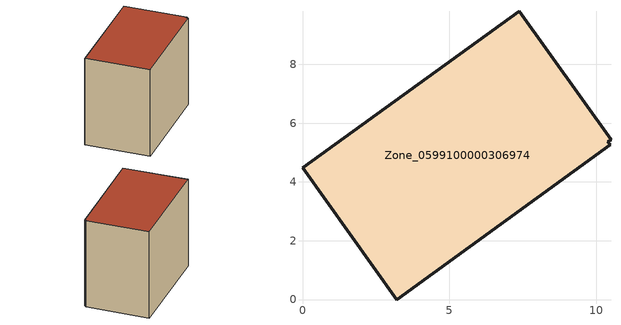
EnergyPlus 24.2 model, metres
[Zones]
Zone_0599100000306974
 floor ground (C_G): 0,4.49 7.38,9.8 10.49,5.44 10.39,5.37 10.47,5.26 3.21,0 z0
 wall outside (C_F): 7.38,9.8 0,4.49 3.21,0 10.47,5.26 10.39,5.37 10.49,5.44 7.38,9.8 z0:7.81
 roof outside (C_R): 3.21,0 10.47,5.26 10.39,5.37 10.49,5.44 7.38,9.8 0,4.49 z7.81
[BUILDING]
Pand.0599100000306974: North Axis=0; Terrain=City; Loads Convergence Tolerance Value=0.04; Temperature Convergence Tolerance Value=0.4; Solar Distribution=FullExterior; Maximum Number of Warmup Days=25; Minimum Number of Warmup Days=1
[Site:Location]
Rotterdam.The.Hague.AP_ZH_NLD Design_Conditions: Latitude=51.96; Longitude=4.45; Time Zone=1; Elevation=-4.5
[SITE:GROUNDTEMPERATURE:BUILDINGSURFACE]
18, 18, 18, 18, 18, 18, 18, 18, 18, 18, 18, 18
[MATERIAL] Thermal Absorptance=0.9; Solar Absorptance=0.7; Visible Absorptance=0.7
Name | Roughness | Thickness | Conductivity | Density | Specific Heat
G.TI.1975-1991 | MediumSmooth | 0.15 | 0.288461 | 540 | 1210
F.TI.1975-1991 | Rough | 0.3 | 0.230769 | 1920 | 840
R.TI.1975-1991 | MediumRough | 0.2 | 0.153846 | 1500 | 1000
[CONSTRUCTION]
C_G: G.TI.1975-1991
C_F: F.TI.1975-1991
C_R: R.TI.1975-1991
[ZONE]
Zone_0599100000306974: Type=1; Multiplier=1; Ceiling Height=Autocalculate; Volume=Autocalculate; Floor Area=autocalculate; Part of Total Floor Area=Yes
[ZONEINFILTRATION:DESIGNFLOWRATE]
Infil_Zone_0599100000306974: Zone or ZoneList or Space or SpaceList=Zone_0599100000306974; Schedule=AlwaysOn; Design Flow Rate Calculation Method=Flow/Area; Flow Rate per Floor Area=0.003; Constant Term Coefficient=1; Temperature Term Coefficient=0; Velocity Term Coefficient=0; Velocity Squared Term Coefficient=0
[HVACTEMPLATE:ZONE:IDEALLOADSAIRSYSTEM]
Zone_0599100000306974: Maximum Heating Supply Air Temperature=50; Minimum Cooling Supply Air Temperature=13; Maximum Heating Supply Air Humidity Ratio=0.0156; Minimum Cooling Supply Air Humidity Ratio=0.0077; Heating Limit=NoLimit; Cooling Limit=NoLimit; Dehumidification Control Type=ConstantSensibleHeatRatio; Cooling Sensible Heat Ratio=0.7; Dehumidification Setpoint=60; Humidification Control Type=None; Humidification Setpoint=30; Outdoor Air Method=None; Outdoor Air Flow Rate per Person=0.00944; Outdoor Air Flow Rate per Zone Floor Area=0; Outdoor Air Flow Rate per Zone=0; Demand Controlled Ventilation Type=None; Outdoor Air Economizer Type=NoEconomizer; Heat Recovery Type=None; Sensible Heat Recovery Effectiveness=0.7; Latent Heat Recovery Effectiveness=0.65
[ZONECONTROL:THERMOSTAT]
ThermostatControl_Zone_0599100000306974: Zone or ZoneList=Zone_0599100000306974; Control Type Schedule=DualSetpointControlType; Control 1=Thermostat_Zone_0599100000306974; Temperature Difference Between Cutout And Setpoint=0
[THERMOSTATSETPOINT:DUALSETPOINT]
Thermostat_Zone_0599100000306974: Heating Setpoint Temperature Schedule=HeatingSetpoint_Zone_0599100000306974; Cooling Setpoint Temperature Schedule=CoolingSetpoint_Zone_0599100000306974
[SCHEDULE:COMPACT]
HeatingSetpoint_Zone_0599100000306974: Through: 12/31, For: AllDays, Until: 24:00, 21
CoolingSetpoint_Zone_0599100000306974: Through: 12/31, For: AllDays, Until: 24:00, 24
DualSetpointControlType: Through: 12/31, For: AllDays, Until: 24:00, 4
AlwaysOn: Through: 12/31, For: AllDays, Until: 24:00, 1
